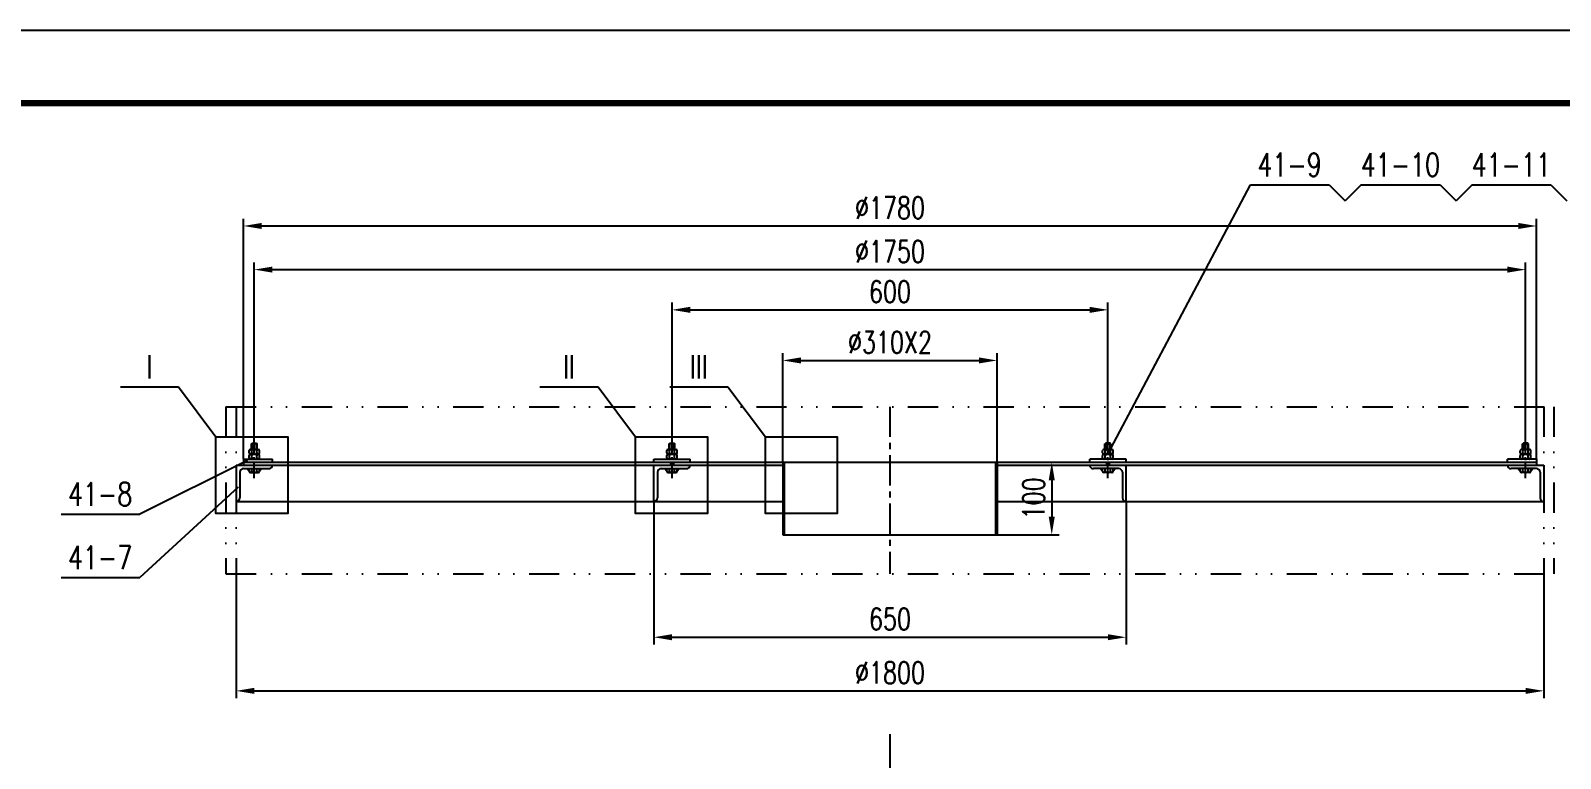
# Model space of a CAD drawing. Extents: x -28112 to -2231, y -2720 to 15724.
# Drawn here: x -8378 to -5220, y 4687 to 6190 of the extents above; entities that cross this region are included whole.
import ezdxf
from ezdxf.enums import TextEntityAlignment as Align

# ---------------------------------------------------------------- set-up
doc = ezdxf.new("R2010")
doc.units = 0
doc.header["$LTSCALE"] = 250
doc.header["$MEASUREMENT"] = 0
doc.linetypes.add('CENTER', pattern=[2, 1.25, -0.25, 0.25, -0.25])
doc.linetypes.add('DIVIDE', pattern=[1.25, 0.5, -0.25, 0, -0.25, 0, -0.25])
doc.layers.get('0').update_dxf_attribs({"linetype": 'CONTINUOUS'})
doc.layers.get('DEFPOINTS').update_dxf_attribs({"linetype": 'CONTINUOUS'})
doc.layers.add('1', color=7, linetype='CONTINUOUS')
doc.layers.add('2', color=1, linetype='CONTINUOUS')
doc.styles.get("Standard").update_dxf_attribs({"font": 'txt.shx', "width": 0.75})
doc.dimstyles.new('STANDARD$0', dxfattribs={"dimscale": 15, "dimtxt": 3, "dimasz": 2.5, "dimexe": 1, "dimexo": 0, "dimgap": 1, "dimtad": 1, "dimdec": 0, "dimzin": 0, "dimdsep": 46, "dimtxsty": 'Standard', "dimcen": 0.09, "dimclrd": 7, "dimclre": 7, "dimclrt": 7, "dimadec": 0, "dimazin": 0, "dimtfac": 1, "dimtdec": 0, "dimtmove": 0, "dimatfit": 2, "dimfxl": 0, "dimtolj": 1, "dimtzin": 0, "dimarcsym": 0})

# ---------------------------------------------------------------- blocks, each defined once
blk = doc.blocks.new('*D184')
at = {"color": 7, "linetype": 'ByBlock'}
for p, q in [((-5650.4, 5285.6), (-5650.4, 4989.9)), ((-4675.4, 5285.6), (-4675.4, 4989.9)), ((-5612.9, 5004.9), (-4712.9, 5004.9))]:
    blk.add_line(p, q, dxfattribs=at)
for points in [[(-5612.9, 5011.2), (-5612.9, 4998.7), (-5650.4, 5004.9)], [(-4712.9, 5011.2), (-4712.9, 4998.7), (-4675.4, 5004.9)]]:
    blk.add_solid(points, dxfattribs=at)
at = {"layer": 'DEFPOINTS', "color": 0, "linetype": 'ByBlock'}
for p in [(-5650.4, 5285.6), (-4675.4, 5285.6), (-4675.4, 5004.9)]:
    blk.add_point(p, dxfattribs=at)
at = {"color": 7, "linetype": 'ByBlock', "insert": (-5162.9, 5042.4), "char_height": 45, "attachment_point": 5}
blk.add_mtext('\\A1;650', dxfattribs=at)
blk = doc.blocks.new('*D185')
at = {"color": 7, "linetype": 'ByBlock'}
for p, q in [((-5612.9, 5346), (-5612.9, 5628.4)), ((-4712.9, 5346), (-4712.9, 5628.4)), ((-5575.4, 5613.4), (-4750.4, 5613.4))]:
    blk.add_line(p, q, dxfattribs=at)
for points in [[(-5575.4, 5619.6), (-5575.4, 5607.1), (-5612.9, 5613.4)], [(-4750.4, 5619.6), (-4750.4, 5607.1), (-4712.9, 5613.4)]]:
    blk.add_solid(points, dxfattribs=at)
at = {"layer": 'DEFPOINTS', "color": 0, "linetype": 'ByBlock'}
for p in [(-4712.9, 5613.4), (-5612.9, 5346), (-4712.9, 5346)]:
    blk.add_point(p, dxfattribs=at)
at = {"color": 7, "linetype": 'ByBlock', "insert": (-5162.9, 5650.9), "char_height": 45, "attachment_point": 5}
blk.add_mtext('\\A1;600', dxfattribs=at)
blk = doc.blocks.new('*D186')
at = {"color": 7, "linetype": 'ByBlock'}
for p, q in [((-6512.9, 5136), (-6512.9, 4879.2)), ((-3812.9, 5136), (-3812.9, 4879.2)), ((-6475.4, 4894.2), (-3850.4, 4894.2))]:
    blk.add_line(p, q, dxfattribs=at)
for points in [[(-6475.4, 4900.4), (-6475.4, 4887.9), (-6512.9, 4894.2)], [(-3850.4, 4900.4), (-3850.4, 4887.9), (-3812.9, 4894.2)]]:
    blk.add_solid(points, dxfattribs=at)
at = {"layer": 'DEFPOINTS', "color": 0, "linetype": 'ByBlock'}
for p in [(-6512.9, 5136), (-3812.9, 5136), (-3812.9, 4894.2)]:
    blk.add_point(p, dxfattribs=at)
at = {"color": 7, "linetype": 'ByBlock', "insert": (-5162.9, 4931.7), "char_height": 45, "attachment_point": 5}
blk.add_mtext('\\A1;∅1800', dxfattribs=at)
blk = doc.blocks.new('*D187')
at = {"color": 7, "linetype": 'ByBlock'}
for p, q in [((-6475.4, 5346), (-6475.4, 5711.4)), ((-6437.9, 5696.4), (-3887.9, 5696.4)), ((-3850.4, 5346), (-3850.4, 5711.4))]:
    blk.add_line(p, q, dxfattribs=at)
for points in [[(-6437.9, 5702.7), (-6437.9, 5690.2), (-6475.4, 5696.4)], [(-3887.9, 5702.7), (-3887.9, 5690.2), (-3850.4, 5696.4)]]:
    blk.add_solid(points, dxfattribs=at)
at = {"layer": 'DEFPOINTS', "color": 0, "linetype": 'ByBlock'}
for p in [(-3850.4, 5696.4), (-6475.4, 5346), (-3850.4, 5346)]:
    blk.add_point(p, dxfattribs=at)
at = {"color": 7, "linetype": 'ByBlock', "insert": (-5162.9, 5733.9), "char_height": 45, "attachment_point": 5}
blk.add_mtext('\\A1;∅1750', dxfattribs=at)
blk = doc.blocks.new('*D188')
at = {"color": 7, "linetype": 'ByBlock'}
for p, q in [((-6497.9, 5372.6), (-6497.9, 5869.3)), ((-6460.4, 5854.3), (-3865.4, 5854.3)), ((-3827.9, 5372.6), (-3827.9, 5869.3))]:
    blk.add_line(p, q, dxfattribs=at)
for points in [[(-6460.4, 5860.5), (-6460.4, 5848), (-6497.9, 5854.3)], [(-3865.4, 5860.5), (-3865.4, 5848), (-3827.9, 5854.3)]]:
    blk.add_solid(points, dxfattribs=at)
at = {"layer": 'DEFPOINTS', "color": 0, "linetype": 'ByBlock'}
for p in [(-3827.9, 5854.3), (-6497.9, 5372.6), (-3827.9, 5372.6)]:
    blk.add_point(p, dxfattribs=at)
at = {"color": 7, "linetype": 'ByBlock', "insert": (-5162.9, 5891.8), "char_height": 45, "attachment_point": 5}
blk.add_mtext('\\A1;∅1780', dxfattribs=at)
blk = doc.blocks.new('*D189')
at = {"color": 7, "linetype": 'ByBlock'}
for p, q in [((-6825.3, 5298.9), (-6825.3, 5523.9)), ((-6787.8, 5508.9), (-6420.3, 5508.9)), ((-6382.8, 5298.9), (-6382.8, 5523.9))]:
    blk.add_line(p, q, dxfattribs=at)
for points in [[(-6787.8, 5515.1), (-6787.8, 5502.6), (-6825.3, 5508.9)], [(-6420.3, 5515.1), (-6420.3, 5502.6), (-6382.8, 5508.9)]]:
    blk.add_solid(points, dxfattribs=at)
at = {"layer": 'DEFPOINTS', "color": 0, "linetype": 'ByBlock'}
for p in [(-6382.8, 5508.9), (-6825.3, 5298.9), (-6382.8, 5298.9)]:
    blk.add_point(p, dxfattribs=at)
at = {"color": 7, "linetype": 'ByBlock', "insert": (-6604, 5546.4), "char_height": 45, "attachment_point": 5}
blk.add_mtext('\\A1;∅310X2', dxfattribs=at)
blk = doc.blocks.new('*D190')
at = {"color": 7, "linetype": 'ByBlock'}
for p, q in [((-4941.7, 5366.6), (-4813.8, 5366.6)), ((-4828.8, 5329.1), (-4828.8, 5254.1)), ((-4941.7, 5216.6), (-4813.8, 5216.6))]:
    blk.add_line(p, q, dxfattribs=at)
for points in [[(-4835, 5329.1), (-4822.5, 5329.1), (-4828.8, 5366.6)], [(-4835, 5254.1), (-4822.5, 5254.1), (-4828.8, 5216.6)]]:
    blk.add_solid(points, dxfattribs=at)
at = {"layer": 'DEFPOINTS', "color": 0, "linetype": 'ByBlock'}
for p in [(-4941.7, 5366.6), (-4941.7, 5216.6), (-4828.8, 5216.6)]:
    blk.add_point(p, dxfattribs=at)
at = {"color": 7, "linetype": 'ByBlock', "insert": (-4866.3, 5291.6), "char_height": 45, "attachment_point": 5, "rotation": 90}
blk.add_mtext('\\A1;100', dxfattribs=at)

msp = doc.modelspace()

# ---------------------------------------------------------------- hatches: boundary and pattern name
at = {"layer": '1'}
h = msp.add_hatch(dxfattribs=at)
h.set_pattern_fill('ANSI37', color=0, scale=1.5, style=0)
h.set_pattern_definition([(45, (10201.05178, -31481.94203), (-0.1325825215, 0.1325825215), []), (135, (10201.05178, -31481.94203), (-0.1325825215, -0.1325825215), [])])
h.paths.add_polyline_path([(-7931.8, 5285.4), (-7927.3, 5280.9), (-7927.3, 5285.4)])
h = msp.add_hatch(dxfattribs=at)
h.set_pattern_fill('ANSI37', color=0, scale=1.5, style=0)
h.set_pattern_definition([(135, (-26034.08414, -31481.94203), (0.1325825215, 0.1325825215), []), (45, (-26034.08414, -31481.94203), (0.1325825215, -0.1325825215), [])])
h.paths.add_polyline_path([(-7905.7, 5285.4), (-7901.2, 5285.4), (-7905.7, 5280.9)])
h = msp.add_hatch(dxfattribs=at)
h.set_pattern_fill('ANSI37', color=0, scale=1.5, style=0)
h.set_pattern_definition([(45, (11063.55178, -31481.94203), (-0.1325825215, 0.1325825215), []), (135, (11063.55178, -31481.94203), (-0.1325825215, -0.1325825215), [])])
h.paths.add_polyline_path([(-7069.3, 5285.4), (-7064.8, 5280.9), (-7064.8, 5285.4)])
h = msp.add_hatch(dxfattribs=at)
h.set_pattern_fill('ANSI37', color=0, scale=1.5, style=0)
h.set_pattern_definition([(135, (-25171.58414, -31481.94203), (0.1325825215, 0.1325825215), []), (45, (-25171.58414, -31481.94203), (0.1325825215, -0.1325825215), [])])
h.paths.add_polyline_path([(-7043.2, 5285.4), (-7038.7, 5285.4), (-7043.2, 5280.9)])
h = msp.add_hatch(dxfattribs=at)
h.set_pattern_fill('ANSI37', color=0, scale=1.5, style=0)
h.set_pattern_definition([(45, (11963.55178, -31481.94203), (-0.1325825215, 0.1325825215), []), (135, (11963.55178, -31481.94203), (-0.1325825215, -0.1325825215), [])])
h.paths.add_polyline_path([(-6164.8, 5285.4), (-6169.3, 5285.4), (-6164.8, 5280.9)])
h = msp.add_hatch(dxfattribs=at)
h.set_pattern_fill('ANSI37', color=0, scale=1.5, style=0)
h.set_pattern_definition([(135, (-24271.58414, -31481.94203), (0.1325825215, 0.1325825215), []), (45, (-24271.58414, -31481.94203), (0.1325825215, -0.1325825215), [])])
h.paths.add_polyline_path([(-6143.2, 5285.4), (-6143.2, 5280.9), (-6138.7, 5285.4)])
h = msp.add_hatch(dxfattribs=at)
h.set_pattern_fill('ANSI37', color=0, scale=1.5, style=0)
h.set_pattern_definition([(45, (12826.05178, -31481.94203), (-0.1325825215, 0.1325825215), []), (135, (12826.05178, -31481.94203), (-0.1325825215, -0.1325825215), [])])
h.paths.add_polyline_path([(-5302.3, 5285.4), (-5306.8, 5285.4), (-5302.3, 5280.9)])
h = msp.add_hatch(dxfattribs=at)
h.set_pattern_fill('ANSI37', color=0, scale=1.5, style=0)
h.set_pattern_definition([(135, (-23409.08414, -31481.94203), (0.1325825215, 0.1325825215), []), (45, (-23409.08414, -31481.94203), (0.1325825215, -0.1325825215), [])])
h.paths.add_polyline_path([(-5280.7, 5285.4), (-5280.7, 5280.9), (-5276.2, 5285.4)])

# ---------------------------------------------------------------- linework, layer by layer
msp.add_line((-2230.7, 6190.1), (-14845.7, 6190.1))
at = {"const_width": 13.5}
msp.add_lwpolyline([(-2380.7, -2569.9), (-2380.7, 6040.1), (-14470.7, 6040.1), (-14470.7, -2569.9)], dxfattribs=at)
at = {"layer": '1', "color": 0}
for p, q in [((-6154, 5315.1), (-5859.6, 5871.6)), ((-5697, 5871.6), (-5663.8, 5838.5)), ((-5630.7, 5871.6), (-5663.8, 5838.5)), ((-5468.1, 5871.6), (-5434.9, 5838.5)), ((-5401.8, 5871.6), (-5434.9, 5838.5)), ((-5239.2, 5871.6), (-5206.1, 5838.5)), ((-8193.1, 5454.5), (-8073.1, 5454.5)), ((-8073.1, 5454.5), (-7995.9, 5351.3)), ((-7326.7, 5454.5), (-7206.7, 5454.5)), ((-7206.7, 5454.5), (-7129.5, 5351.3)), ((-7058.6, 5454.5), (-6938.6, 5454.5)), ((-6938.6, 5454.5), (-6861.3, 5351.3)), ((-7921, 5325.3), (-7921, 5337.9)), ((-7912, 5325.3), (-7912, 5337.9)), ((-7058.5, 5325.3), (-7058.5, 5337.9)), ((-7049.5, 5325.3), (-7049.5, 5337.9)), ((-6158.5, 5325.3), (-6158.5, 5337.9)), ((-6149.5, 5325.3), (-6149.5, 5337.9)), ((-5296, 5325.3), (-5296, 5337.9)), ((-5287, 5325.3), (-5287, 5337.9)), ((-7930.4, 5302), (-8153, 5191.5)), ((-7950.1, 5247), (-8153, 5060.3))]:
    msp.add_line(p, q, dxfattribs=at)
at = {"layer": '1', "color": 0, "linetype": 'DIVIDE', "ltscale": 0.5}
for p, q in [((-7975, 5413.4), (-7975, 5068.3)), ((-7975, 5413.4), (-5233, 5413.4)), ((-7954, 5413.4), (-7954, 5068.3)), ((-5254, 5413.4), (-5254, 5068.3)), ((-5233, 5413.4), (-5233, 5068.3)), ((-7975, 5068.3), (-5233, 5068.3))]:
    msp.add_line(p, q, dxfattribs=at)
at = {"layer": '1', "color": 0, "linetype": 'CENTER', "ltscale": 0.2}
msp.add_line((-6604, 5413.4), (-6604, 5068.3), dxfattribs=at)
at = {"layer": '1', "color": 0, "linetype": 'CENTER', "ltscale": 0.1}
for p, q in [((-7916.5, 5265.6), (-7916.5, 5346)), ((-7054, 5265.6), (-7054, 5346)), ((-6154, 5265.6), (-6154, 5346)), ((-5291.5, 5265.6), (-5291.5, 5346))]:
    msp.add_line(p, q, dxfattribs=at)
at = {"layer": '1', "color": 1}
for p, q in [((-7927.3, 5317.8), (-7927.3, 5322.6)), ((-7927.3, 5307.6), (-7927.3, 5312.4)), ((-7924.6, 5325.3), (-7908.4, 5325.3)), ((-7924.6, 5315.1), (-7908.4, 5315.1)), ((-7924.6, 5315.1), (-7908.4, 5315.1)), ((-7922.5, 5336.4), (-7921, 5337.9)), ((-7922.5, 5325.3), (-7922.5, 5336.4)), ((-7910.5, 5336.4), (-7922.5, 5336.4)), ((-7921.9, 5317.8), (-7921.9, 5322.6)), ((-7921.9, 5307.6), (-7921.9, 5312.4)), ((-7921, 5337.9), (-7912, 5337.9)), ((-7912, 5337.9), (-7910.5, 5336.4)), ((-7911.1, 5317.8), (-7911.1, 5322.6)), ((-7911.1, 5307.6), (-7911.1, 5312.4)), ((-7910.5, 5325.3), (-7910.5, 5336.4)), ((-7905.7, 5317.8), (-7905.7, 5322.6)), ((-7905.7, 5307.6), (-7905.7, 5312.4)), ((-7064.8, 5317.8), (-7064.8, 5322.6)), ((-7064.8, 5307.6), (-7064.8, 5312.4)), ((-7062.1, 5325.3), (-7045.9, 5325.3)), ((-7062.1, 5315.1), (-7045.9, 5315.1)), ((-7062.1, 5315.1), (-7045.9, 5315.1)), ((-7060, 5336.4), (-7058.5, 5337.9)), ((-7048, 5336.4), (-7060, 5336.4)), ((-7060, 5325.3), (-7060, 5336.4)), ((-7059.4, 5317.8), (-7059.4, 5322.6)), ((-7059.4, 5307.6), (-7059.4, 5312.4)), ((-7058.5, 5337.9), (-7049.5, 5337.9)), ((-7049.5, 5337.9), (-7048, 5336.4)), ((-7048.6, 5317.8), (-7048.6, 5322.6)), ((-7048.6, 5307.6), (-7048.6, 5312.4)), ((-7048, 5325.3), (-7048, 5336.4)), ((-7043.2, 5317.8), (-7043.2, 5322.6)), ((-7043.2, 5307.6), (-7043.2, 5312.4)), ((-6164.8, 5317.8), (-6164.8, 5322.6)), ((-6164.8, 5307.6), (-6164.8, 5312.4)), ((-6145.9, 5325.3), (-6162.1, 5325.3)), ((-6145.9, 5315.1), (-6162.1, 5315.1)), ((-6145.9, 5315.1), (-6162.1, 5315.1)), ((-6158.5, 5337.9), (-6160, 5336.4)), ((-6160, 5325.3), (-6160, 5336.4)), ((-6160, 5336.4), (-6148, 5336.4)), ((-6159.4, 5317.8), (-6159.4, 5322.6)), ((-6159.4, 5307.6), (-6159.4, 5312.4)), ((-6149.5, 5337.9), (-6158.5, 5337.9)), ((-6148, 5336.4), (-6149.5, 5337.9)), ((-6148.6, 5317.8), (-6148.6, 5322.6)), ((-6148.6, 5307.6), (-6148.6, 5312.4)), ((-6148, 5325.3), (-6148, 5336.4)), ((-6143.2, 5317.8), (-6143.2, 5322.6)), ((-6143.2, 5307.6), (-6143.2, 5312.4)), ((-5302.3, 5317.8), (-5302.3, 5322.6)), ((-5302.3, 5307.6), (-5302.3, 5312.4)), ((-5283.4, 5325.3), (-5299.6, 5325.3)), ((-5283.4, 5315.1), (-5299.6, 5315.1)), ((-5283.4, 5315.1), (-5299.6, 5315.1)), ((-5296, 5337.9), (-5297.5, 5336.4)), ((-5297.5, 5336.4), (-5285.5, 5336.4)), ((-5297.5, 5325.3), (-5297.5, 5336.4)), ((-5296.9, 5317.8), (-5296.9, 5322.6)), ((-5296.9, 5307.6), (-5296.9, 5312.4)), ((-5287, 5337.9), (-5296, 5337.9)), ((-5285.5, 5336.4), (-5287, 5337.9)), ((-5286.1, 5317.8), (-5286.1, 5322.6)), ((-5286.1, 5307.6), (-5286.1, 5312.4)), ((-5285.5, 5325.3), (-5285.5, 5336.4)), ((-5280.7, 5317.8), (-5280.7, 5322.6)), ((-5280.7, 5307.6), (-5280.7, 5312.4)), ((-7954, 5292.9), (-6825.3, 5292.9)), ((-7954, 5292.9), (-7954, 5217.9)), ((-7946.5, 5277.9), (-7946.5, 5225.4)), ((-7939, 5304.9), (-7939, 5292.9)), ((-7939, 5304.9), (-7879, 5304.9)), ((-7939, 5298.9), (-5269, 5298.9)), ((-7939, 5285.4), (-7886.5, 5285.4)), ((-7931.8, 5285.4), (-7927.3, 5280.9)), ((-7927.3, 5280.1), (-7927.3, 5285.4)), ((-7924.6, 5304.9), (-7908.4, 5304.9)), ((-7924.6, 5277.4), (-7908.4, 5277.4)), ((-7921.9, 5280.1), (-7921.9, 5285.4)), ((-7911.1, 5280.1), (-7911.1, 5285.4)), ((-7905.7, 5280.1), (-7905.7, 5285.4)), ((-7901.2, 5285.4), (-7905.7, 5280.9)), ((-7879, 5298.9), (-7879, 5304.9)), ((-7091.5, 5304.9), (-7016.5, 5304.9)), ((-7091.5, 5298.9), (-7091.5, 5304.9)), ((-7091.5, 5217.9), (-7091.5, 5292.9)), ((-7084, 5277.9), (-7084, 5225.4)), ((-7076.5, 5285.4), (-7024, 5285.4)), ((-7069.3, 5285.4), (-7064.8, 5280.9)), ((-7064.8, 5280.1), (-7064.8, 5285.4)), ((-7062.1, 5304.9), (-7045.9, 5304.9)), ((-7062.1, 5277.4), (-7045.9, 5277.4)), ((-7059.4, 5280.1), (-7059.4, 5285.4)), ((-7057, 5298.9), (-7057, 5292.9)), ((-7051, 5298.9), (-7051, 5292.9)), ((-7048.6, 5280.1), (-7048.6, 5285.4)), ((-7038.7, 5285.4), (-7043.2, 5280.9)), ((-7043.2, 5280.1), (-7043.2, 5285.4)), ((-7016.5, 5298.9), (-7016.5, 5304.9)), ((-6825.3, 5298.9), (-6825.3, 5148.9)), ((-6822.3, 5298.9), (-6822.3, 5148.9)), ((-6385.8, 5298.9), (-6385.8, 5148.9)), ((-6382.8, 5298.9), (-6382.8, 5148.9)), ((-6382.8, 5292.9), (-5254, 5292.9)), ((-6116.5, 5304.9), (-6191.5, 5304.9)), ((-6191.5, 5298.9), (-6191.5, 5304.9)), ((-6131.5, 5285.4), (-6184, 5285.4)), ((-6169.3, 5285.4), (-6164.8, 5280.9)), ((-6164.8, 5280.1), (-6164.8, 5285.4)), ((-6145.9, 5304.9), (-6162.1, 5304.9)), ((-6145.9, 5277.4), (-6162.1, 5277.4)), ((-6159.4, 5280.1), (-6159.4, 5285.4)), ((-6157, 5298.9), (-6157, 5292.9)), ((-6151, 5298.9), (-6151, 5292.9)), ((-6148.6, 5280.1), (-6148.6, 5285.4)), ((-6143.2, 5280.1), (-6143.2, 5285.4)), ((-6138.7, 5285.4), (-6143.2, 5280.9)), ((-6124, 5277.9), (-6124, 5225.4)), ((-6116.5, 5298.9), (-6116.5, 5304.9)), ((-6116.5, 5217.9), (-6116.5, 5292.9)), ((-5269, 5304.9), (-5329, 5304.9)), ((-5329, 5298.9), (-5329, 5304.9)), ((-5269, 5285.4), (-5321.5, 5285.4)), ((-5306.8, 5285.4), (-5302.3, 5280.9)), ((-5302.3, 5280.1), (-5302.3, 5285.4)), ((-5283.4, 5304.9), (-5299.6, 5304.9)), ((-5283.4, 5277.4), (-5299.6, 5277.4)), ((-5296.9, 5280.1), (-5296.9, 5285.4)), ((-5286.1, 5280.1), (-5286.1, 5285.4)), ((-5276.2, 5285.4), (-5280.7, 5280.9)), ((-5280.7, 5280.1), (-5280.7, 5285.4)), ((-5269, 5304.9), (-5269, 5292.9)), ((-5261.5, 5277.9), (-5261.5, 5225.4)), ((-5254, 5292.9), (-5254, 5217.9)), ((-7954, 5217.9), (-6825.3, 5217.9)), ((-7954, 5217.9), (-7954, 5217.9)), ((-7091.5, 5217.9), (-7091.5, 5217.9)), ((-6382.8, 5217.9), (-5254, 5217.9)), ((-6116.5, 5217.9), (-6116.5, 5217.9)), ((-5254, 5217.9), (-5254, 5217.9)), ((-6825.3, 5148.9), (-6382.8, 5148.9))]:
    msp.add_line(p, q, dxfattribs=at)
at = {"layer": '1', "color": 0, "linetype": 'CENTER', "ltscale": 0.5}
msp.add_line((-6604, 4737.4), (-6604, 1759.3), dxfattribs=at)
at = {"layer": '1', "color": 0}
for points in [[(-7995.9, 5351.3), (-7847.3, 5351.3), (-7847.3, 5193), (-7995.9, 5193)], [(-7129.5, 5351.3), (-6980.9, 5351.3), (-6980.9, 5193), (-7129.5, 5193)], [(-6861.3, 5351.3), (-6712.8, 5351.3), (-6712.8, 5193), (-6861.3, 5193)]]:
    msp.add_lwpolyline(points, close=True, dxfattribs=at)
at = {"layer": '1', "color": 1}
for centre, radius, start, end in [((-7924.6, 5322.6), 2.7, 360, 180), ((-7924.6, 5317.8), 2.7, 180, 0), ((-7924.6, 5312.4), 2.7, 360, 180), ((-7924.6, 5307.6), 2.7, 180, 0), ((-7916.5, 5318.5), 6.75, 36.8699, 143.1301), ((-7916.5, 5321.8), 6.75, 216.8699, 323.1301), ((-7916.5, 5308.3), 6.75, 36.8699, 143.1301), ((-7916.5, 5311.6), 6.75, 216.8699, 323.1301), ((-7908.4, 5322.6), 2.7, 0, 180), ((-7908.4, 5317.8), 2.7, 180, 0), ((-7908.4, 5312.4), 2.7, 0, 180), ((-7908.4, 5307.6), 2.7, 180, 0), ((-7062.1, 5322.6), 2.7, 360, 180), ((-7062.1, 5317.8), 2.7, 180, 0), ((-7062.1, 5312.4), 2.7, 360, 180), ((-7062.1, 5307.6), 2.7, 180, 0), ((-7054, 5318.5), 6.75, 36.8699, 143.1301), ((-7054, 5321.8), 6.75, 216.8699, 323.1301), ((-7054, 5308.3), 6.75, 36.8699, 143.1301), ((-7054, 5311.6), 6.75, 216.8699, 323.1301), ((-7045.9, 5322.6), 2.7, 0, 180), ((-7045.9, 5317.8), 2.7, 180, 0), ((-7045.9, 5312.4), 2.7, 0, 180), ((-7045.9, 5307.6), 2.7, 180, 0), ((-6162.1, 5322.6), 2.7, 0, 180), ((-6162.1, 5317.8), 2.7, 180, 0), ((-6162.1, 5312.4), 2.7, 0, 180), ((-6162.1, 5307.6), 2.7, 180, 0), ((-6154, 5318.5), 6.75, 36.8699, 143.1301), ((-6154, 5321.8), 6.75, 216.8699, 323.1301), ((-6154, 5308.3), 6.75, 36.8699, 143.1301), ((-6154, 5311.6), 6.75, 216.8699, 323.1301), ((-6145.9, 5322.6), 2.7, 360, 180), ((-6145.9, 5317.8), 2.7, 180, 0), ((-6145.9, 5312.4), 2.7, 360, 180), ((-6145.9, 5307.6), 2.7, 180, 0), ((-5299.6, 5322.6), 2.7, 0, 180), ((-5299.6, 5317.8), 2.7, 180, 0), ((-5299.6, 5312.4), 2.7, 0, 180), ((-5299.6, 5307.6), 2.7, 180, 0), ((-5291.5, 5318.5), 6.75, 36.8699, 143.1301), ((-5291.5, 5321.8), 6.75, 216.8699, 323.1301), ((-5291.5, 5308.3), 6.75, 36.8699, 143.1301), ((-5291.5, 5311.6), 6.75, 216.8699, 323.1301), ((-5283.4, 5322.6), 2.7, 360, 180), ((-5283.4, 5317.8), 2.7, 180, 0), ((-5283.4, 5312.4), 2.7, 360, 180), ((-5283.4, 5307.6), 2.7, 180, 0), ((-7939, 5277.9), 7.5, 90, 180), ((-7924.6, 5280.1), 2.7, 180, 0), ((-7916.5, 5284.2), 6.75, 216.8699, 323.1301), ((-7908.4, 5280.1), 2.7, 180, 0), ((-7886.5, 5292.9), 7.5, 270, 0), ((-7076.5, 5277.9), 7.5, 90, 180), ((-7062.1, 5280.1), 2.7, 180, 0), ((-7054, 5284.2), 6.75, 216.8699, 323.1301), ((-7045.9, 5280.1), 2.7, 180, 0), ((-7024, 5292.9), 7.5, 270, 0), ((-6184, 5292.9), 7.5, 180, 270), ((-6162.1, 5280.1), 2.7, 180, 0), ((-6154, 5284.2), 6.75, 216.8699, 323.1301), ((-6145.9, 5280.1), 2.7, 180, 0), ((-6131.5, 5277.9), 7.5, 360, 90), ((-5321.5, 5292.9), 7.5, 180, 270), ((-5299.6, 5280.1), 2.7, 180, 0), ((-5291.5, 5284.2), 6.75, 216.8699, 323.1301), ((-5283.4, 5280.1), 2.7, 180, 0), ((-5269, 5277.9), 7.5, 360, 90), ((-7954, 5225.4), 7.5, 270, 0), ((-7091.5, 5225.4), 7.5, 270, 0), ((-6116.5, 5225.4), 7.5, 180, 270), ((-5254, 5225.4), 7.5, 180, 270)]:
    msp.add_arc(centre, radius, start, end, dxfattribs=at)
at = {"layer": '2'}
for p, q in [((-5859.6, 5871.6), (-5697, 5871.6)), ((-5630.7, 5871.6), (-5468.1, 5871.6)), ((-5401.8, 5871.6), (-5239.2, 5871.6)), ((-8315.6, 5191.5), (-8153, 5191.5)), ((-8315.6, 5060.3), (-8153, 5060.3))]:
    msp.add_line(p, q, dxfattribs=at)

# ---------------------------------------------------------------- texts
at = {"layer": '1', "width": 0.75}
for s, p in [('41-9', (-5778.8, 5913)), ('41-10', (-5549.9, 5913)), ('41-11', (-5321, 5913)), ('I', (-8133.1, 5495.8)), ('II', (-7266.7, 5495.8)), ('III', (-6998.6, 5495.8)), ('41-8', (-8234.9, 5232.8)), ('41-7', (-8234.9, 5101.7))]:
    msp.add_text(s, height=48, dxfattribs=at).set_placement(p, align=Align.MIDDLE)

# ---------------------------------------------------------------- dimensions: what is measured, and where the dimension line sits
at = {"layer": '1', "color": 0}
for base, p1, p2, text, picture, middle, set_off in [((-5269, 5786.6), (-7939, 5304.9), (-5269, 5304.9), '%%C1780', '*D188', (-6604, 5824.1), (-1441.1, -67.7)), ((-5291.5, 5696.4), (-7916.5, 5346), (-5291.5, 5346), '%%C1750', '*D187', (-6604, 5733.9), (-1441.1, 0)), ((-6154, 5613.4), (-7054, 5346), (-6154, 5346), '600', '*D185', (-6604, 5650.9), (-1441.1, 0)), ((-6116.5, 4937.2), (-7091.5, 5217.9), (-6116.5, 5217.9), '650', '*D184', (-6604, 4974.7), (-1441.1, -67.7)), ((-5254, 4826.5), (-7954, 5068.3), (-5254, 5068.3), '%%C1800', '*D186', (-6604, 4864), (-1441.1, -67.7))]:
    dim = msp.add_linear_dim(base=base, p1=p1, p2=p2, text=text, dimstyle='STANDARD$0', dxfattribs=at)
    dim.commit()
    dim.dimension.update_dxf_attribs({"geometry": picture, "text_midpoint": middle, "insert": set_off})
dim = msp.add_linear_dim(base=(-6382.8, 5508.9), p1=(-6825.3, 5298.9), p2=(-6382.8, 5298.9), text='%%C310X2', dimstyle='STANDARD$0', dxfattribs=at)
dim.commit()
dim.dimension.update_dxf_attribs({"geometry": '*D189', "text_midpoint": (-6604, 5546.4)})
dim = msp.add_linear_dim(base=(-6269.9, 5148.9), p1=(-6382.8, 5298.9), p2=(-6382.8, 5148.9), angle=90, text='100', dimstyle='STANDARD$0', dxfattribs=at)
dim.commit()
dim.dimension.update_dxf_attribs({"geometry": '*D190', "text_midpoint": (-6307.4, 5223.9), "insert": (-1441.1, -67.7)})

doc.saveas('drawing.dxf')
